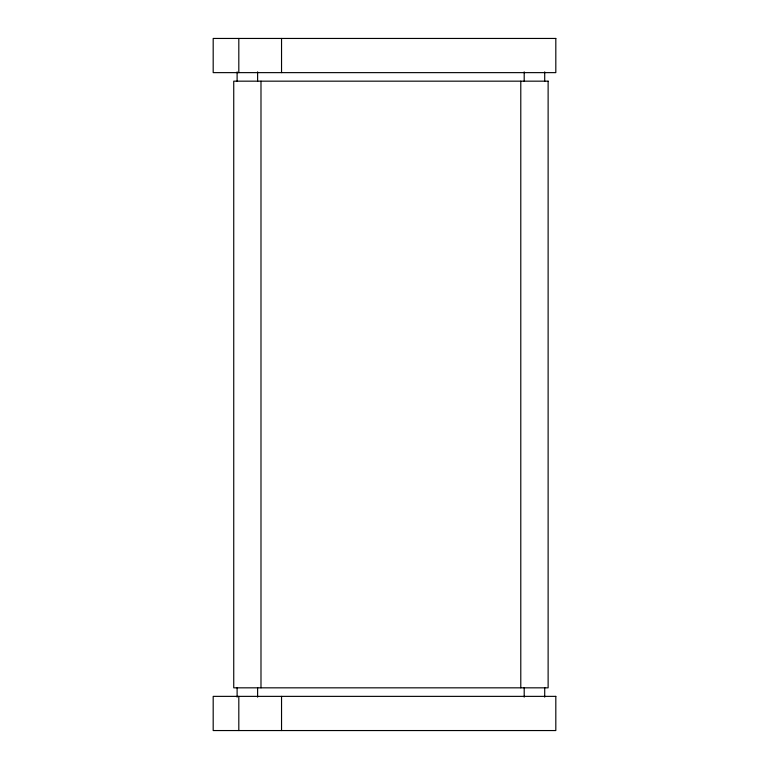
<?xml version="1.0" encoding="UTF-8"?>
<svg xmlns="http://www.w3.org/2000/svg" width="769" height="769" viewBox="0 0 769 769"><rect width="100%" height="100%" fill="white"/><g stroke="black" fill="none" stroke-linecap="round" stroke-linejoin="round"><path stroke-width="1.15" d="M544.712 71.873L544.712 81.476M544.712 687.524L544.712 697.127M524.198 71.873L524.198 81.476M524.198 687.524L524.198 697.127M520.786 81.168L520.786 687.832M281.541 38.45L281.541 72.632M281.541 696.368L281.541 730.55M260.989 81.168L260.989 687.832M257.615 71.873L257.615 81.476M257.615 687.524L257.615 697.127M238.813 38.45L238.813 72.632M238.813 696.368L238.813 730.55M237.112 71.873L237.112 81.476M237.112 687.524L237.112 697.127M555.814 38.45L213.186 38.45L213.186 72.632L555.814 72.632L555.814 38.45M548.124 81.168L233.738 81.168L233.738 687.832L548.124 687.832L548.124 81.168M555.814 696.368L213.186 696.368L213.186 730.55L555.814 730.55L555.814 696.368"/></g></svg>
